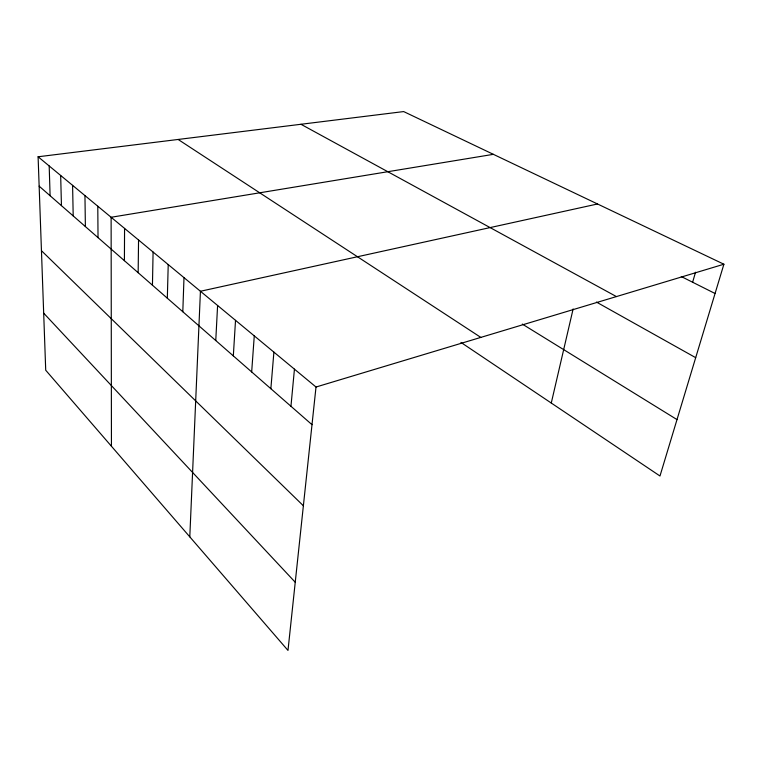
<?xml version="1.0" encoding="UTF-8"?>
<svg xmlns="http://www.w3.org/2000/svg" width="762" height="762" viewBox="0 0 762 762"><rect width="100%" height="100%" fill="white"/><g stroke="black" fill="none" stroke-linecap="round" stroke-linejoin="round"><path stroke-width="1.14" d="M124.406 260.69L124.568 228.41M138.16 272.71L138.551 239.992M152.448 285.207L153.086 252.032M167.326 298.199L168.221 264.576M182.804 311.734L183.994 277.635M189.795 536.867L200.435 291.265L597.522 203.978M215.76 340.547L217.599 305.476M233.324 355.902L235.525 320.335M251.67 371.942L254.27 335.861M270.862 388.715L273.891 352.12M290.951 406.27L294.446 369.151M38.1 156.772L316.011 387.02L287.988 650.424L45.72 370.227L38.1 156.772L403.67 111.576L723.9 264.224L659.978 476.002L460.953 342.424M551.269 403.041L573.129 308.934M692.629 282.235L695.525 272.225M316.011 387.02L723.9 264.224M493.385 154.334L111.119 217.265L111.442 446.246M681.285 276.539L715.061 293.503M300.952 124.273L616.41 296.58M596.417 302.066L695.696 357.673M522.303 324.079L677.008 419.595M178.127 139.456L480.812 337.404M39.148 186.157L312.01 424.682M41.453 250.698L303.381 505.768M43.682 313.163L295.237 582.244M49.187 165.954L50.102 195.729M60.674 175.47L61.446 205.645M72.59 185.347L73.2 215.922M84.953 195.586L85.382 226.571M97.784 206.216L98.031 237.63"/></g></svg>
